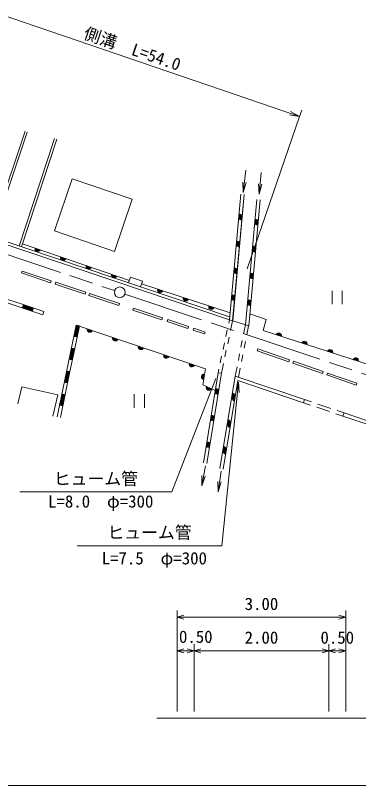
# Model space of a CAD drawing. Units: millimetres, scale not verified. Extents: x 40000 to 680000, y 20000 to 380000.
# Drawn here: x 184494 to 235411, y 205000 to 319276 of the extents above; entities that cross this region are included whole.
import ezdxf
from ezdxf.enums import TextEntityAlignment as Align

# ---------------------------------------------------------------- set-up
doc = ezdxf.new("R2010")
doc.units = ezdxf.units.MM
doc.header["$LTSCALE"] = 1000
doc.linetypes.add('CHAIN', pattern=[18.5, 12, -1.5, 3.5, -1.5])
for name, color, linetype, lineweight in [('M-BGD', 7, 'Continuous', 13), ('M-BMK', 2, 'CHAIN', 13), ('M-BMK-HTXT', 7, 'Continuous', 13), ('M-BMK-SRVR', 3, 'Continuous', 13), ('M-STR-HTXT', 7, 'Continuous', 13), ('M-TTL-BAND', 7, 'Continuous', 13)]:
    doc.layers.add(name, color=color, linetype=linetype, lineweight=lineweight)
doc.styles.add('ＭＳ ゴシック', font='')
doc.styles.get('ＭＳ ゴシック').set_extended_font_data('MS Gothic')

# ---------------------------------------------------------------- blocks, each defined once
blk = doc.blocks.new('ﾌﾟﾛｯﾄﾏｰｸ-02')
at = {"color": 3, "linetype": 'Continuous', "lineweight": 13}
blk.add_circle((0, 0), 0.5, dxfattribs=at)
blk = doc.blocks.new('open_arrow')
at = {"color": 0, "linetype": 'Continuous', "lineweight": -2}
blk.add_lwpolyline([(7.5, 1.25), (0, 0), (7.5, -1.25)], dxfattribs=at)

msp = doc.modelspace()

# ---------------------------------------------------------------- linework, layer by layer
at = {"layer": 'M-BGD'}
for p, q in [((185921, 302077), (180699, 286527)), ((186253, 301965), (181031, 286415)), ((190297, 301029), (185059, 285056)), ((190630, 300920), (185392, 284947)), ((218296, 293017), (218660, 296322)), ((220652, 292764), (220975, 295978)), ((218296, 293017), (218212, 294535)), ((218296, 293017), (218709, 294480)), ((220652, 292764), (220553, 294282)), ((220652, 292764), (221050, 294231)), ((216247, 274119), (217936, 292746)), ((217936, 292746), (216247, 274119)), ((216726, 273969), (218434, 292701)), ((218434, 292701), (216735, 273967)), ((165426, 291680), (216282, 274529)), ((218614, 273382), (220299, 291954)), ((218614, 273382), (220299, 291954)), ((219103, 273230), (220797, 291908)), ((219103, 273230), (220797, 291908)), ((165351, 291284), (216247, 274119)), ((201411, 279957), (185542, 285406)), ((201411, 279957), (185542, 285406)), ((185380, 281065), (185475, 281350)), ((185475, 281350), (189818, 279902)), ((170311, 281014), (188539, 274857)), ((188539, 274857), (170311, 281014)), ((185380, 281065), (189723, 279617)), ((189723, 279617), (189818, 279902)), ((190388, 279396), (190482, 279680)), ((190388, 279396), (194848, 277909)), ((190482, 279680), (194943, 278193)), ((216341, 275155), (203196, 279454)), ((216341, 275155), (203196, 279454)), ((194848, 277909), (194943, 278193)), ((195379, 277732), (195474, 278016)), ((195379, 277732), (199863, 276236)), ((195474, 278016), (199958, 276521)), ((231488, 278428), (231488, 276428)), ((232988, 278428), (232988, 276428)), ((185661, 276357), (182623, 277383)), ((187036, 275417), (185517, 275930)), ((187052, 275465), (185533, 275978)), ((187068, 275512), (185549, 276025)), ((187084, 275559), (185565, 276073)), ((187100, 275607), (185581, 276120)), ((187116, 275654), (185597, 276167)), ((187132, 275702), (185613, 276215)), ((187148, 275749), (185629, 276262)), ((187164, 275796), (185645, 276309)), ((188699, 275331), (185661, 276357)), ((199863, 276236), (199958, 276521)), ((201904, 275556), (201999, 275841)), ((201904, 275556), (206230, 274114)), ((201999, 275841), (206324, 274398)), ((188539, 274857), (188699, 275331)), ((206230, 274114), (206324, 274398)), ((221715, 274178), (219264, 275007)), ((190707, 259728), (193500, 273339)), ((190707, 259728), (193500, 273339)), ((193200, 271628), (193549, 273329)), ((193249, 271618), (193598, 273319)), ((193292, 269836), (193990, 273239)), ((193298, 271608), (193647, 273309)), ((193347, 271597), (193696, 273299)), ((193396, 271587), (193745, 273289)), ((193445, 271577), (193794, 273279)), ((193494, 271567), (193843, 273269)), ((193500, 273339), (212707, 266836)), ((193500, 273339), (212707, 266836)), ((193543, 271557), (193892, 273259)), ((193592, 271547), (193941, 273249)), ((207007, 273854), (207102, 274139)), ((207007, 273854), (210091, 272826)), ((207102, 274139), (210186, 273111)), ((216247, 274119), (216138, 273613)), ((216247, 274119), (219103, 273230)), ((216415, 272521), (216726, 273969)), ((218614, 273382), (218346, 272018)), ((218825, 271862), (219095, 273233)), ((221715, 274178), (221237, 272500)), ((210091, 272826), (210186, 273111)), ((210873, 272565), (210968, 272850)), ((210873, 272565), (212551, 272006)), ((210968, 272850), (212646, 272290)), ((212551, 272006), (212646, 272290)), ((215929, 272635), (215719, 271657)), ((221237, 272500), (237318, 267320)), ((221237, 272500), (237318, 267320)), ((215996, 270565), (216206, 271543)), ((218152, 271036), (217959, 270055)), ((218438, 269900), (218631, 270881)), ((192502, 268225), (192851, 269926)), ((192551, 268215), (192900, 269916)), ((192593, 266433), (193292, 269836)), ((192600, 268205), (192949, 269906)), ((192649, 268195), (192998, 269896)), ((192698, 268185), (193047, 269886)), ((192747, 268175), (193096, 269876)), ((192796, 268165), (193145, 269866)), ((192844, 268154), (193194, 269856)), ((192893, 268144), (193243, 269846)), ((215509, 270679), (215299, 269702)), ((220385, 269508), (220483, 269791)), ((220483, 269791), (225165, 268166)), ((215090, 268724), (214880, 267746)), ((215576, 268610), (215786, 269588)), ((217766, 269074), (217573, 268093)), ((218052, 267938), (218245, 268919)), ((220385, 269508), (225067, 267883)), ((215056, 266184), (215366, 267632)), ((225067, 267883), (225165, 268166)), ((225637, 267685), (225735, 267968)), ((225637, 267685), (230034, 266159)), ((225735, 267968), (230133, 266442)), ((191803, 264822), (192153, 266523)), ((191852, 264812), (192202, 266513)), ((191895, 263030), (192593, 266433)), ((191901, 264802), (192251, 266503)), ((191950, 264792), (192299, 266493)), ((191999, 264782), (192348, 266483)), ((192048, 264772), (192397, 266473)), ((192097, 264762), (192446, 266463)), ((192146, 264752), (192495, 266453)), ((192195, 264742), (192544, 266443)), ((212707, 266836), (212297, 264455)), ((212297, 264455), (212707, 266836)), ((214670, 266768), (214562, 266262)), ((217380, 267112), (217111, 265747)), ((217589, 265586), (217859, 266956)), ((230034, 266159), (230133, 266442)), ((212422, 252873), (214562, 266262)), ((214562, 266262), (212422, 252873)), ((215056, 266184), (212916, 252795)), ((212916, 252795), (215056, 266183)), ((214562, 266262), (215056, 266184)), ((214832, 252034), (217111, 265747)), ((214832, 252034), (217111, 265747)), ((217111, 265747), (227393, 262276)), ((230687, 265932), (230785, 266216)), ((230687, 265932), (235051, 264418)), ((230785, 266216), (235149, 264701)), ((184862, 261654), (185436, 264183)), ((212297, 264455), (214138, 263609)), ((214138, 263609), (212297, 264455)), ((215326, 251952), (217508, 265086)), ((215326, 251952), (217508, 265086)), ((227233, 261802), (217508, 265086)), ((235051, 264418), (235149, 264701)), ((191105, 261419), (191454, 263121)), ((191154, 261409), (191503, 263111)), ((191197, 259627), (191895, 263030)), ((191203, 261399), (191552, 263101)), ((191252, 261389), (191601, 263090)), ((191301, 261379), (191650, 263080)), ((191350, 261369), (191699, 263070)), ((191399, 261359), (191748, 263060)), ((191448, 261349), (191797, 263050)), ((191497, 261339), (191846, 263040)), ((202129, 263057), (202129, 261057)), ((203629, 263057), (203629, 261057)), ((227393, 262276), (227233, 261802)), ((228265, 261454), (227233, 261802)), ((227393, 262276), (228425, 261928)), ((231108, 260494), (229213, 261134)), ((229373, 261608), (231268, 260968)), ((232215, 260648), (233247, 260300)), ((233087, 259826), (232055, 260174)), ((233247, 260300), (233087, 259826)), ((233087, 259826), (237440, 258356)), ((233247, 260300), (238959, 258371)), ((212676, 252433), (212130, 249468)), ((215025, 251654), (214560, 248602)), ((212130, 249468), (212156, 250988)), ((212130, 249468), (212648, 250898)), ((214560, 248602), (214538, 250122)), ((214560, 248602), (215033, 250047))]:
    msp.add_line(p, q, dxfattribs=at)
for points in [[(192937, 295012), (201812, 291986), (199180, 284266), (190305, 287293)], [(203040, 278990), (201284, 279582), (201578, 280455), (203334, 279863)]]:
    msp.add_lwpolyline(points, close=True, dxfattribs=at)
msp.add_lwpolyline([(185436, 264183), (190770, 262971), (190047, 259791)], dxfattribs=at)
for centre, radius, start, end in [((217634, 289408), 400, 264.81766, 84.81766), ((217634, 289408), 300, 264.81766, 84.81766), ((217634, 289408), 200, 264.81766, 84.81766), ((217634, 289408), 100, 264.81766, 84.81766), ((218125, 289311), 400, 84.78992, 264.78992), ((218125, 289311), 300, 84.78992, 264.78992), ((218125, 289311), 200, 84.78992, 264.78992), ((218125, 289311), 100, 84.78992, 264.78992), ((219999, 288643), 400, 264.81744, 84.81744), ((219999, 288643), 300, 264.81744, 84.81744), ((219999, 288643), 200, 264.81744, 84.81744), ((219999, 288643), 100, 264.81744, 84.81744), ((220492, 288545), 400, 84.81744, 264.81744), ((220492, 288545), 300, 84.81744, 264.81744), ((220492, 288545), 200, 84.81744, 264.81744), ((220492, 288545), 100, 84.81744, 264.81744), ((217272, 285424), 400, 264.81766, 84.81766), ((217272, 285424), 300, 264.81766, 84.81766), ((217762, 285327), 400, 84.78992, 264.78992), ((187801, 284630), 400, 161.05095, 341.05095), ((187801, 284630), 300, 161.05095, 341.05095), ((187801, 284630), 200, 161.05095, 341.05095), ((187801, 284630), 100, 161.05095, 341.05095), ((217272, 285424), 200, 264.81766, 84.81766), ((217272, 285424), 100, 264.81766, 84.81766), ((217762, 285327), 300, 84.78992, 264.78992), ((217762, 285327), 200, 84.78992, 264.78992), ((217762, 285327), 100, 84.78992, 264.78992), ((219637, 284660), 400, 264.81744, 84.81744), ((219637, 284660), 300, 264.81744, 84.81744), ((219637, 284660), 200, 264.81744, 84.81744), ((219637, 284660), 100, 264.81744, 84.81744), ((220130, 284561), 400, 84.81744, 264.81744), ((220130, 284561), 300, 84.81744, 264.81744), ((220130, 284561), 200, 84.81744, 264.81744), ((220130, 284561), 100, 84.81744, 264.81744), ((191585, 283331), 400, 161.05095, 341.05095), ((191585, 283331), 300, 161.05095, 341.05095), ((191585, 283331), 200, 161.05095, 341.05095), ((191585, 283331), 100, 161.05095, 341.05095), ((195368, 282032), 400, 161.05095, 341.05095), ((195368, 282032), 300, 161.05095, 341.05095), ((195368, 282032), 200, 161.05095, 341.05095), ((195368, 282032), 100, 161.05095, 341.05095), ((216911, 281441), 400, 264.81766, 84.81766), ((216911, 281441), 300, 264.81766, 84.81766), ((216911, 281441), 200, 264.81766, 84.81766), ((216911, 281441), 100, 264.81766, 84.81766), ((217399, 281344), 400, 84.78992, 264.78992), ((217399, 281344), 300, 84.78992, 264.78992), ((217399, 281344), 200, 84.78992, 264.78992), ((217399, 281344), 100, 84.78992, 264.78992), ((199151, 280733), 400, 161.05095, 341.05095), ((199151, 280733), 300, 161.05095, 341.05095), ((199151, 280733), 200, 161.05095, 341.05095), ((199151, 280733), 100, 161.05095, 341.05095), ((219276, 280676), 400, 264.81744, 84.81744), ((219276, 280676), 300, 264.81744, 84.81744), ((219276, 280676), 200, 264.81744, 84.81744), ((219276, 280676), 100, 264.81744, 84.81744), ((219769, 280577), 400, 84.81744, 264.81744), ((219769, 280577), 300, 84.81744, 264.81744), ((219769, 280577), 200, 84.81744, 264.81744), ((219769, 280577), 100, 84.81744, 264.81744), ((205967, 278547), 400, 161.88957, 341.88957), ((205967, 278547), 300, 161.88957, 341.88957), ((205967, 278547), 200, 161.88957, 341.88957), ((205967, 278547), 100, 161.88957, 341.88957), ((216550, 277457), 400, 264.81766, 84.81766), ((216550, 277457), 300, 264.81766, 84.81766), ((217035, 277360), 400, 84.78992, 264.78992), ((209768, 277304), 400, 161.88957, 341.88957), ((209768, 277304), 300, 161.88957, 341.88957), ((209768, 277304), 200, 161.88957, 341.88957), ((209768, 277304), 100, 161.88957, 341.88957), ((216550, 277457), 200, 264.81766, 84.81766), ((216550, 277457), 100, 264.81766, 84.81766), ((217035, 277360), 300, 84.78992, 264.78992), ((217035, 277360), 200, 84.78992, 264.78992), ((217035, 277360), 100, 84.78992, 264.78992), ((218915, 276692), 400, 264.81744, 84.81744), ((218915, 276692), 300, 264.81744, 84.81744), ((218915, 276692), 200, 264.81744, 84.81744), ((218915, 276692), 100, 264.81744, 84.81744), ((219408, 276594), 400, 84.81744, 264.81744), ((219408, 276594), 300, 84.81744, 264.81744), ((219408, 276594), 200, 84.81744, 264.81744), ((219408, 276594), 100, 84.81744, 264.81744), ((213570, 276061), 400, 161.88957, 341.88957), ((213570, 276061), 300, 161.88957, 341.88957), ((213570, 276061), 200, 161.88957, 341.88957), ((213570, 276061), 100, 161.88957, 341.88957), ((195526, 272653), 400, 161.29451, 341.29451), ((195526, 272653), 300, 161.29451, 341.29451), ((195526, 272653), 200, 161.29451, 341.29451), ((195526, 272653), 100, 161.29451, 341.29451), ((223566, 271749), 400, 342.14693, 162.14693), ((223566, 271749), 300, 342.14693, 162.14693), ((199315, 271370), 400, 161.29451, 341.29451), ((199315, 271370), 300, 161.29451, 341.29451), ((199315, 271370), 200, 161.29451, 341.29451), ((199315, 271370), 100, 161.29451, 341.29451), ((223566, 271749), 200, 342.14693, 162.14693), ((223566, 271749), 100, 342.14693, 162.14693), ((227374, 270523), 400, 342.14693, 162.14693), ((203103, 270087), 400, 161.29451, 341.29451), ((203103, 270087), 300, 161.29451, 341.29451), ((203103, 270087), 200, 161.29451, 341.29451), ((203103, 270087), 100, 161.29451, 341.29451), ((227374, 270523), 300, 342.14693, 162.14693), ((227374, 270523), 200, 342.14693, 162.14693), ((227374, 270523), 100, 342.14693, 162.14693), ((231181, 269297), 400, 342.14693, 162.14693), ((206892, 268805), 400, 161.29451, 341.29451), ((206892, 268805), 300, 161.29451, 341.29451), ((206892, 268805), 200, 161.29451, 341.29451), ((206892, 268805), 100, 161.29451, 341.29451), ((231181, 269297), 300, 342.14693, 162.14693), ((231181, 269297), 200, 342.14693, 162.14693), ((231181, 269297), 100, 342.14693, 162.14693), ((210681, 267522), 400, 161.29451, 341.29451), ((210681, 267522), 300, 161.29451, 341.29451), ((210681, 267522), 200, 161.29451, 341.29451), ((210681, 267522), 100, 161.29451, 341.29451), ((234988, 268071), 400, 342.14693, 162.14693), ((234988, 268071), 300, 342.14693, 162.14693), ((234988, 268071), 200, 342.14693, 162.14693), ((234988, 268071), 100, 342.14693, 162.14693), ((212502, 265646), 400, 80.24204, 260.24204), ((212502, 265646), 300, 80.24204, 260.24204), ((212502, 265646), 200, 80.24204, 260.24204), ((212502, 265646), 100, 80.24204, 260.24204), ((213218, 264032), 400, 155.29893, 335.29893), ((213218, 264032), 300, 155.29893, 335.29893), ((213218, 264032), 200, 155.29893, 335.29893), ((213218, 264032), 100, 155.29893, 335.29893), ((214123, 263518), 400, 260.91949, 80.91949), ((214123, 263518), 300, 260.91949, 80.91949), ((214123, 263518), 200, 260.91949, 80.91949), ((214123, 263518), 100, 260.91949, 80.91949), ((214617, 263439), 400, 80.91654, 260.91654), ((214617, 263439), 300, 80.91654, 260.91654), ((214617, 263439), 200, 80.91654, 260.91654), ((214617, 263439), 100, 80.91654, 260.91654), ((216627, 262837), 400, 260.56622, 80.56622), ((216627, 262837), 300, 260.56622, 80.56622), ((216627, 262837), 200, 260.56622, 80.56622), ((216627, 262837), 100, 260.56622, 80.56622), ((217072, 262465), 400, 80.56622, 260.56622), ((217072, 262465), 300, 80.56622, 260.56622), ((217072, 262465), 200, 80.56622, 260.56622), ((217072, 262465), 100, 80.56622, 260.56622), ((213492, 259568), 400, 260.91949, 80.91949), ((213492, 259568), 300, 260.91949, 80.91949), ((213492, 259568), 200, 260.91949, 80.91949), ((213492, 259568), 100, 260.91949, 80.91949), ((213986, 259489), 400, 80.91654, 260.91654), ((213986, 259489), 300, 80.91654, 260.91654), ((213986, 259489), 200, 80.91654, 260.91654), ((213986, 259489), 100, 80.91654, 260.91654), ((215972, 258891), 400, 260.56622, 80.56622), ((215972, 258891), 300, 260.56622, 80.56622), ((215972, 258891), 200, 260.56622, 80.56622), ((215972, 258891), 100, 260.56622, 80.56622), ((216417, 258519), 400, 80.56622, 260.56622), ((216417, 258519), 300, 80.56622, 260.56622), ((216417, 258519), 200, 80.56622, 260.56622), ((216417, 258519), 100, 80.56622, 260.56622), ((212861, 255618), 400, 260.91949, 80.91949), ((212861, 255618), 300, 260.91949, 80.91949), ((212861, 255618), 200, 260.91949, 80.91949), ((212861, 255618), 100, 260.91949, 80.91949), ((213354, 255539), 400, 80.91654, 260.91654), ((213354, 255539), 300, 80.91654, 260.91654), ((213354, 255539), 200, 80.91654, 260.91654), ((213354, 255539), 100, 80.91654, 260.91654), ((215316, 254945), 400, 260.56622, 80.56622), ((215316, 254945), 300, 260.56622, 80.56622), ((215316, 254945), 200, 260.56622, 80.56622), ((215316, 254945), 100, 260.56622, 80.56622), ((215761, 254573), 400, 80.56622, 260.56622), ((215761, 254573), 300, 80.56622, 260.56622), ((215761, 254573), 200, 80.56622, 260.56622), ((215761, 254573), 100, 80.56622, 260.56622)]:
    msp.add_arc(centre, radius, start, end, dxfattribs=at)
at = {"layer": 'M-BMK'}
for p, q in [((162244, 290817), (199220, 278441)), ((200738, 277933), (236834, 265851))]:
    msp.add_line(p, q, dxfattribs=at)
at = {"layer": 'M-BMK-HTXT'}
msp.add_lwpolyline([(205500, 215000), (208500, 215000), (211000, 215000), (231000, 215000), (233500, 215000), (236500, 215000)], dxfattribs=at)
at = {"layer": 'M-STR-HTXT'}
for p, q in [((226645, 304280), (226969, 305226)), ((226645, 304280), (225145, 304530)), ((226645, 304280), (225307, 305003)), ((217614, 264856), (217213, 263389)), ((217614, 264856), (217710, 263338)), ((208500, 216000), (208500, 231000)), ((233500, 216000), (233500, 231000)), ((208500, 230000), (209500, 230300)), ((208500, 230000), (233500, 230000)), ((208500, 230000), (209500, 229700)), ((233500, 230000), (232500, 230300)), ((233500, 230000), (232500, 229700)), ((208500, 216000), (208500, 226000)), ((208500, 225000), (209500, 225300)), ((211000, 225000), (210000, 225300)), ((211000, 216000), (211000, 226000)), ((211000, 216000), (211000, 226000)), ((211000, 225000), (212000, 225300)), ((231000, 225000), (230000, 225300)), ((231000, 216000), (231000, 226000)), ((231000, 216000), (231000, 226000)), ((231000, 225000), (232000, 225300)), ((233500, 225000), (232500, 225300)), ((233500, 216000), (233500, 226000)), ((208500, 225000), (211000, 225000)), ((208500, 225000), (209500, 224700)), ((211000, 225000), (210000, 224700)), ((211000, 225000), (231000, 225000)), ((211000, 225000), (212000, 224700)), ((231000, 225000), (230000, 224700)), ((231000, 225000), (233500, 225000)), ((231000, 225000), (232000, 224700)), ((233500, 225000), (232500, 224700))]:
    msp.add_line(p, q, dxfattribs=at)
for points in [[(176091, 321599), (226645, 304280), (218895, 281660)], [(214255, 265418), (207711, 248570), (185155, 248570)], [(217614, 264856), (215129, 240590), (193656, 240590)]]:
    msp.add_lwpolyline(points, dxfattribs=at)
at = {"layer": 'M-TTL-BAND'}
msp.add_line((40000, 205000), (579000, 205000), dxfattribs=at)

# ---------------------------------------------------------------- block references
at = {"layer": 'M-BMK-SRVR', "xscale": 1600, "yscale": 1600, "rotation": 90}
msp.add_blockref('ﾌﾟﾛｯﾄﾏｰｸ-02', (199979, 278187), dxfattribs=at)
at = {"layer": 'M-STR-HTXT'}
for p, rotation in [((214255, 265418), 248.8), ((217614, 264856), 264.2)]:
    msp.add_blockref('open_arrow', p, dxfattribs=dict(at, rotation=rotation))

# ---------------------------------------------------------------- texts
at = {"layer": 'M-STR-HTXT', "style": 'ＭＳ ゴシック'}
msp.add_text('側溝\u3000L=54.0', height=1833, rotation=341.089, dxfattribs=at).set_placement((201368, 312940), align=Align.BOTTOM_CENTER)
for s, p in [('ヒューム管', (196433, 249070)), ('ヒューム管', (204392, 241090)), ('3.00', (221000, 230500)), ('0.50', (211255, 225627)), ('2.00', (221000, 225500)), ('0.50', (232250, 225500))]:
    msp.add_text(s, height=1833, dxfattribs=at).set_placement(p, align=Align.BOTTOM_CENTER)
for s, p in [('L=8.0\u3000φ=300', (197154, 248077)), ('L=7.5\u3000φ=300', (205104, 239648))]:
    msp.add_text(s, height=1833, dxfattribs=at).set_placement(p, align=Align.TOP_CENTER)

doc.saveas('drawing.dxf')
